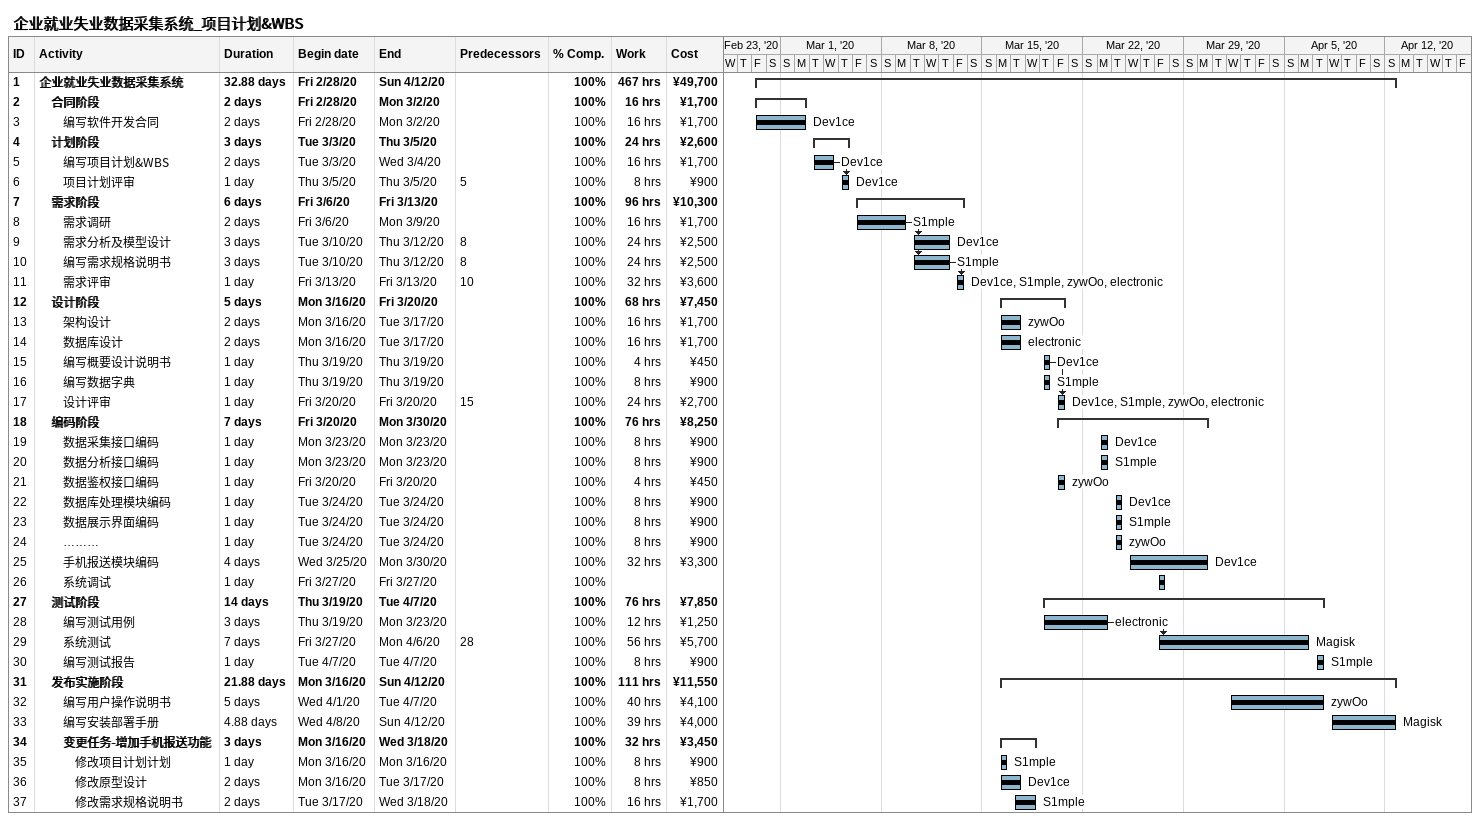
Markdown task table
企业就业失业数据采集系统_项目计划&WBS

| ID | Level | Task | Duration | Start | Finish | Predecessors | Resources | % complete | Work (h) | Cost (¥) |
|---|---|---|---|---|---|---|---|---|---|---|
| 1 | 1 | **企业就业失业数据采集系统** | 32.88d | 2020-02-28 | 2020-04-12 |  |  | 100 | 467 | 49700 |
| 2 | 2 | **合同阶段** | 2d | 2020-02-28 | 2020-03-02 |  |  | 100 | 16 | 1700 |
| 3 | 3 | 编写软件开发合同 | 2d | 2020-02-28 | 2020-03-02 |  | Dev1ce | 100 | 16 | 1700 |
| 4 | 2 | **计划阶段** | 3d | 2020-03-03 | 2020-03-05 |  |  | 100 | 24 | 2600 |
| 5 | 3 | 编写项目计划&WBS | 2d | 2020-03-03 | 2020-03-04 |  | Dev1ce | 100 | 16 | 1700 |
| 6 | 3 | 项目计划评审 | 1d | 2020-03-05 | 2020-03-05 | 5 | Dev1ce | 100 | 8 | 900 |
| 7 | 2 | **需求阶段** | 6d | 2020-03-06 | 2020-03-13 |  |  | 100 | 96 | 10300 |
| 8 | 3 | 需求调研 | 2d | 2020-03-06 | 2020-03-09 |  | S1mple | 100 | 16 | 1700 |
| 9 | 3 | 需求分析及模型设计 | 3d | 2020-03-10 | 2020-03-12 | 8 | Dev1ce | 100 | 24 | 2500 |
| 10 | 3 | 编写需求规格说明书 | 3d | 2020-03-10 | 2020-03-12 | 8 | S1mple | 100 | 24 | 2500 |
| 11 | 3 | 需求评审 | 1d | 2020-03-13 | 2020-03-13 | 10 | Dev1ce, S1mple, zywOo, electronic | 100 | 32 | 3600 |
| 12 | 2 | **设计阶段** | 5d | 2020-03-16 | 2020-03-20 |  |  | 100 | 68 | 7450 |
| 13 | 3 | 架构设计 | 2d | 2020-03-16 | 2020-03-17 |  | zywOo | 100 | 16 | 1700 |
| 14 | 3 | 数据库设计 | 2d | 2020-03-16 | 2020-03-17 |  | electronic | 100 | 16 | 1700 |
| 15 | 3 | 编写概要设计说明书 | 1d | 2020-03-19 | 2020-03-19 |  | Dev1ce | 100 | 4 | 450 |
| 16 | 3 | 编写数据字典 | 1d | 2020-03-19 | 2020-03-19 |  | S1mple | 100 | 8 | 900 |
| 17 | 3 | 设计评审 | 1d | 2020-03-20 | 2020-03-20 | 15 | Dev1ce, S1mple, zywOo, electronic | 100 | 24 | 2700 |
| 18 | 2 | **编码阶段** | 7d | 2020-03-20 | 2020-03-30 |  |  | 100 | 76 | 8250 |
| 19 | 3 | 数据采集接口编码 | 1d | 2020-03-23 | 2020-03-23 |  | Dev1ce | 100 | 8 | 900 |
| 20 | 3 | 数据分析接口编码 | 1d | 2020-03-23 | 2020-03-23 |  | S1mple | 100 | 8 | 900 |
| 21 | 3 | 数据鉴权接口编码 | 1d | 2020-03-20 | 2020-03-20 |  | zywOo | 100 | 4 | 450 |
| 22 | 3 | 数据库处理模块编码 | 1d | 2020-03-24 | 2020-03-24 |  | Dev1ce | 100 | 8 | 900 |
| 23 | 3 | 数据展示界面编码 | 1d | 2020-03-24 | 2020-03-24 |  | S1mple | 100 | 8 | 900 |
| 24 | 3 | ……… | 1d | 2020-03-24 | 2020-03-24 |  | zywOo | 100 | 8 | 900 |
| 25 | 3 | 手机报送模块编码 | 4d | 2020-03-25 | 2020-03-30 |  | Dev1ce | 100 | 32 | 3300 |
| 26 | 3 | 系统调试 | 1d | 2020-03-27 | 2020-03-27 |  |  | 100 |  |  |
| 27 | 2 | **测试阶段** | 14d | 2020-03-19 | 2020-04-07 |  |  | 100 | 76 | 7850 |
| 28 | 3 | 编写测试用例 | 3d | 2020-03-19 | 2020-03-23 |  | electronic | 100 | 12 | 1250 |
| 29 | 3 | 系统测试 | 7d | 2020-03-27 | 2020-04-06 | 28 | Magisk | 100 | 56 | 5700 |
| 30 | 3 | 编写测试报告 | 1d | 2020-04-07 | 2020-04-07 |  | S1mple | 100 | 8 | 900 |
| 31 | 2 | **发布实施阶段** | 21.88d | 2020-03-16 | 2020-04-12 |  |  | 100 | 111 | 11550 |
| 32 | 3 | 编写用户操作说明书 | 5d | 2020-04-01 | 2020-04-07 |  | zywOo | 100 | 40 | 4100 |
| 33 | 3 | 编写安装部署手册 | 4.88d | 2020-04-08 | 2020-04-12 |  | Magisk | 100 | 39 | 4000 |
| 34 | 3 | **变更任务-增加手机报送功能** | 3d | 2020-03-16 | 2020-03-18 |  |  | 100 | 32 | 3450 |
| 35 | 4 | 修改项目计划计划 | 1d | 2020-03-16 | 2020-03-16 |  | S1mple | 100 | 8 | 900 |
| 36 | 4 | 修改原型设计 | 2d | 2020-03-16 | 2020-03-17 |  | Dev1ce | 100 | 8 | 850 |
| 37 | 4 | 修改需求规格说明书 | 2d | 2020-03-17 | 2020-03-18 |  | S1mple | 100 | 16 | 1700 |
